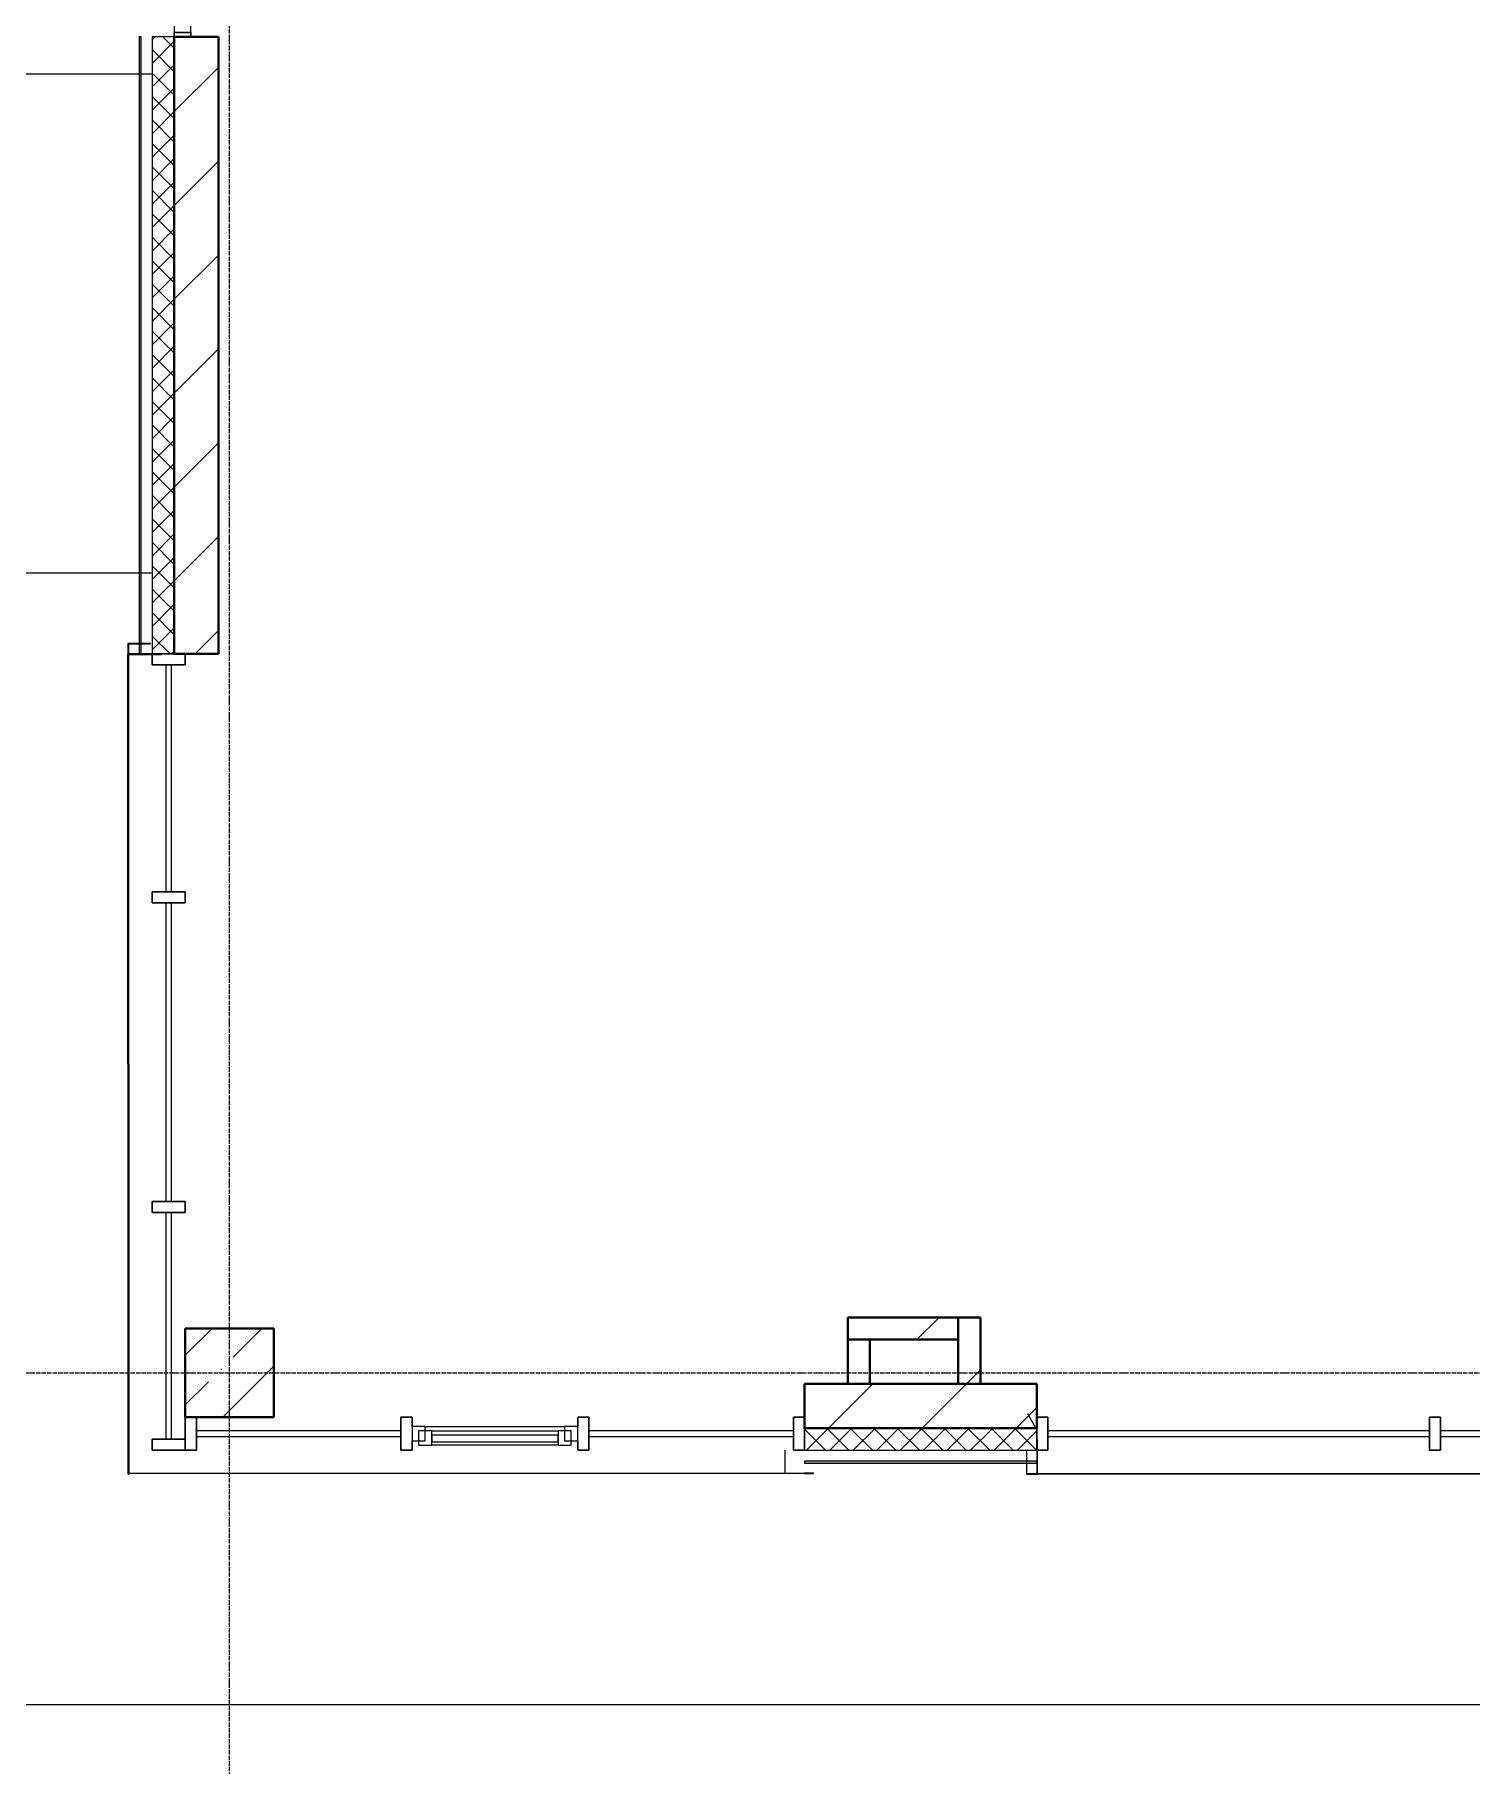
# Model space of a CAD drawing. Header units: millimetres. Extents: x 0 to 351840, y -132678 to 32417.
# Drawn here: x 297695 to 304191, y -118141 to -110316 of the extents above; entities that cross this region are included whole.
import ezdxf

# ---------------------------------------------------------------- set-up
doc = ezdxf.new("R2010")
doc.units = ezdxf.units.MM
doc.linetypes.add('BI_линия_сетки', pattern=[25, 20, -2.5, 0, -2.5])
doc.linetypes.add('BI_невидимые', pattern=[5, 3, -2])
for name, color, linetype, lineweight in [('Витраж', 7, 'Continuous', 18), ('Двери', 7, 'Continuous', 18), ('Несущие колонны', 7, 'Continuous', 18), ('Окна', 7, 'Continuous', 18), ('Оси', 7, 'Continuous', 9), ('Панели витража', 7, 'Continuous', 9), ('Перекрытие', 7, 'Continuous', 18), ('Стены внутренние', 7, 'Continuous', 18), ('Стены наружные', 7, 'Continuous', 18), ('Стены несущие', 7, 'Continuous', 18), ('Стены отделка', 7, 'Continuous', 18), ('Стены штриховка', 7, 'Continuous', 18)]:
    doc.layers.add(name, color=color, linetype=linetype, lineweight=lineweight)
pattern_1 = [(0, (1.700755092315376e-10, 1.131713713449958e-10), (1625.6, 406.4), [67.056, -1152.144, 67.056, -1152.144, -6502.4]), (0, (1.700755092315376e-10, 1.131713713449958e-10), (1625.6, 406.4), [-2438.4, 67.056, -2371.344, 67.056, -1152.144, -2844.8]), (0, (1.700755092315376e-10, 1.131713713449958e-10), (1625.6, 406.4), [-6096, 67.056, -745.7439999999999, 67.056, -1964.944]), (120, (609.6000000001701, 203.2000000001132), (-1164.752724097995, 1204.610896391984), [67.05599999999997, -1152.144, 67.05599999999997, -1152.144, -6502.399999999998]), (120, (609.6000000001701, 203.2000000001132), (-1164.752724097995, 1204.610896391984), [-2438.399999999999, 67.05599999999997, -2371.343999999999, 67.05599999999997, -1152.144, -2844.799999999999]), (120, (609.6000000001701, 203.2000000001132), (-1164.752724097995, 1204.610896391984), [-6095.999999999998, 67.05599999999997, -745.7439999999997, 67.05599999999997, -1964.944]), (240, (812.80000000017, 1016.000000000113), (-460.8472759020037, -1611.010896391983), [67.056, -1152.144, 67.056, -1152.144, -6502.4]), (240, (812.80000000017, 1016.000000000113), (-460.8472759020037, -1611.010896391983), [-2438.4, 67.056, -2371.344, 67.056, -1152.144, -2844.8]), (240, (812.80000000017, 1016.000000000113), (-460.8472759020037, -1611.010896391983), [-6096, 67.056, -745.7439999999999, 67.056, -1964.944])]
pattern_2 = [(45, (1.700755092315376e-10, 1.131713713449958e-10), (-212.1320343559643, 212.1320343559643), [])]
pattern_3 = [(45, (1.700755092315376e-10, 1.131713713449958e-10), (-53.03300858899107, 53.03300858899107), []), (135, (1.700755092315376e-10, 1.131713713449958e-10), (-53.03300858899107, -53.03300858899106), [])]

# ---------------------------------------------------------------- blocks, each defined once
blk = doc.blocks.new('_временные_конструкции_колонны_монолитные_прямоугольная - _временная_конструкция_колонна_400x400-5435177-02 Этаж__3_300___Отделочный_')
at = {"layer": 'Несущие колонны', "lineweight": 9}
h = blk.add_hatch(dxfattribs=at)
h.set_pattern_fill('FP_1', color=9, style=0, pattern_type=2)
h.set_pattern_definition([(45, (0, 0), (84.1902546884139, 308.6966577151427), [396.875, -79.375, 3.353, -76.02199999999999])])
h.paths.add_polyline_path([(199.9999999999978, -200.0000000000022), (199.9999999999978, 200.0000000000022), (-200, 200.0000000000022), (-200, -200.0000000000022)])
at = {"layer": 'Несущие колонны', "color": 9, "lineweight": 40}
for p, q in [((199.9999999999998, 200), (-200.0000000000001, 200)), ((-200.0000000000001, 200), (-200.0000000000001, -199.9999999999999)), ((199.9999999999998, -199.9999999999999), (199.9999999999998, 200)), ((-200.0000000000001, -199.9999999999999), (199.9999999999998, -199.9999999999999))]:
    blk.add_line(p, q, dxfattribs=at)
blk = doc.blocks.new('_Двери_Металлические_Двупольная_Входная_улица-тамбур_стандарт - _дверь_ДМН_2300-1510_стандарт_Л ДН-5_-5817276-02 Этаж__3_300___Отделочный_')
at = {"layer": 'Двери', "color": 9, "lineweight": 9}
for p, q in [((55.9916554372609, 496.6987298107791), (75.21815274536328, 529.9999999999986)), ((800.7735026918791, 66.69872981078043), (55.99165543726103, 496.6987298107791)), ((75.21815274536328, 529.9999999999986), (819.9999999999815, 100)), ((-111.0065359942659, 364.999999999999), (-570.0000000000188, 99.99999999999997)), ((-550.7735026919164, 66.69872981078043), (-91.7800386861635, 331.6987298107795)), ((-91.78003868616364, 331.6987298107795), (-111.0065359942659, 364.999999999999)), ((-570.0000000000188, 100), (-610.0000000000183, 100)), ((-570.0000000000188, 100), (-550.7735026919164, 66.69872981078043)), ((-570.0000000000188, 60.00000000000071), (-570.0000000000188, 100)), ((819.9999999999815, 100), (800.773502691879, 66.69872981078043)), ((819.9999999999815, 100), (859.999999999981, 100)), ((819.9999999999815, 60.00000000000071), (819.9999999999815, 100)), ((-610.0000000000183, 25.00000000000068), (-560.0000000000178, 25.00000000000068)), ((-560.0000000000178, 60.00000000000071), (-570.0000000000186, 60.00000000000071)), ((-560.0000000000178, 25.00000000000068), (-560.0000000000178, 60.00000000000071)), ((809.9999999999807, 60.00000000000071), (819.9999999999816, 60.00000000000071)), ((809.9999999999807, 25.00000000000068), (809.9999999999807, 60.00000000000071)), ((859.9999999999811, 25.00000000000068), (809.9999999999807, 25.00000000000068))]:
    blk.add_line(p, q, dxfattribs=at)
at = {"layer": 'Двери', "color": 9, "linetype": 'BI_невидимые', "lineweight": 9}
for p, q in [((-630.0000000000067, 24.99999999999112), (-630.0000000000067, 99.99999999999164)), ((-630.0000000000067, 99.99999999999164), (-610.0000000000153, 99.99999999999164)), ((-610.0000000000725, 100), (-630.000000000148, 100)), ((-630.000000000148, 100), (-630.000000000148, 24.9999999999999)), ((-610.0000000000153, 99.99999999999164), (-610.0000000000153, 24.99999999999112)), ((-610.0000000000725, 24.9999999999999), (-610.0000000000725, 100)), ((860.0000000000072, 24.99999999999112), (860.0000000000072, 99.99999999999848)), ((860.0000000000072, 99.99999999999848), (879.9999999999939, 99.99999999999848)), ((879.9999999999841, 100), (859.9999999999769, 100)), ((859.9999999999769, 100), (859.9999999999769, 24.9999999999999)), ((879.9999999999939, 99.99999999999848), (879.9999999999939, 24.99999999999112)), ((879.9999999999841, 24.9999999999999), (879.9999999999841, 100)), ((-610.0000000000153, 24.99999999999112), (-630.0000000000067, 24.99999999999112)), ((-630.000000000148, 24.9999999999999), (-610.0000000000725, 24.9999999999999)), ((879.9999999999939, 24.99999999999112), (860.0000000000072, 24.99999999999112)), ((859.9999999999769, 24.9999999999999), (879.9999999999841, 24.9999999999999))]:
    blk.add_line(p, q, dxfattribs=at)
blk = doc.blocks.new('Системная панель - _панель_витража_эмалит-6463069-02 Этаж__3_300___Отделочный_')
at = {"layer": 'Панели витража', "color": 9}
for p, q in [((462.4999999999999, 12.50000000000004), (-462.5000000000001, 12.50000000000004)), ((-462.5000000000001, 12.50000000000004), (-462.5000000000001, -12.49999999999997)), ((462.4999999999999, -12.49999999999997), (462.4999999999999, 12.50000000000004)), ((-462.5000000000001, -12.49999999999997), (462.5000000000001, -12.49999999999997))]:
    blk.add_line(p, q, dxfattribs=at)
blk = doc.blocks.new('Системная панель - _панель_витража_остекление_наружный-6462232-02 Этаж__3_300___Отделочный_')
at = {"layer": 'Панели витража', "color": 9}
for p, q in [((862.4999999999999, 12.50000000000149), (-862.500000000001, 12.50000000000149)), ((-862.500000000001, 12.50000000000149), (-862.500000000001, -12.50000000000149)), ((862.4999999999999, -12.50000000000149), (862.4999999999999, 12.50000000000149)), ((-862.500000000001, -12.50000000000149), (862.4999999999999, -12.50000000000149))]:
    blk.add_line(p, q, dxfattribs=at)
blk = doc.blocks.new('Системная панель - _панель_витража_остекление_наружный-6678211-02 Этаж__3_300___Отделочный_')
at = {"layer": 'Панели витража', "color": 9}
for p, q in [((512.5000000000001, 12.5), (-512.4999999999999, 12.5)), ((-512.4999999999999, 12.5), (-512.4999999999999, -12.5)), ((512.4999999999999, -12.5), (512.5000000000001, 12.5)), ((-512.4999999999999, -12.5), (512.4999999999999, -12.5))]:
    blk.add_line(p, q, dxfattribs=at)
blk = doc.blocks.new('Прямоугольный импост - _импост_150х50-6345184-02 Этаж__3_300___Отделочный_')
at = {"layer": 'Витраж', "color": 9, "lineweight": 30}
for p, q in [((-50, 74.99999999999997), (0, 74.99999999999997)), ((-50, -74.99999999999997), (-50, 74.99999999999997)), ((0, 74.99999999999997), (0, -74.99999999999997)), ((0, -74.99999999999997), (-50, -74.99999999999997))]:
    blk.add_line(p, q, dxfattribs=at)
blk = doc.blocks.new('Прямоугольный импост - _импост_150х50-6345185-02 Этаж__3_300___Отделочный_')
at = {"layer": 'Витраж', "color": 9, "lineweight": 30}
for p, q in [((0, 75.00000000000004), (-50, 75.00000000000004)), ((-50, 75.00000000000004), (-50, -74.99999999999997)), ((0, -74.99999999999997), (0, 75.00000000000004)), ((-50, -74.99999999999997), (0, -74.99999999999997))]:
    blk.add_line(p, q, dxfattribs=at)
blk = doc.blocks.new('Системная панель - _панель_витража_эмалит-6592304-02 Этаж__3_300___Отделочный_')
at = {"layer": 'Панели витража', "color": 9}
for p, q in [((512.4999999999989, 12.49999999999997), (-512.499999999998, 12.49999999999997)), ((-512.499999999998, 12.49999999999997), (-512.499999999998, -12.50000000000004)), ((512.4999999999989, -12.50000000000004), (512.4999999999989, 12.49999999999997)), ((-512.499999999998, -12.50000000000004), (512.4999999999989, -12.50000000000004))]:
    blk.add_line(p, q, dxfattribs=at)
blk = doc.blocks.new('Прямоугольный импост - _импост_150х50-6351348-02 Этаж__3_300___Отделочный_')
at = {"layer": 'Витраж', "color": 9, "lineweight": 30}
for p, q in [((-25, 75.00000000000027), (25, 75.00000000000027)), ((-25, -75.00000000000027), (-25, 75.00000000000027)), ((25, 75.00000000000027), (25, -75.00000000000027)), ((25, -75.00000000000027), (-25, -75.00000000000027))]:
    blk.add_line(p, q, dxfattribs=at)
blk = doc.blocks.new('Системная панель - _панель_витража_эмалит-6459629-02 Этаж__3_300___Отделочный_')
at = {"layer": 'Панели витража', "color": 9}
for p, q in [((574.9999999999992, 12.5), (-574.9999999999992, 12.5)), ((-574.9999999999992, 12.5), (-574.9999999999992, -12.5)), ((574.9999999999992, -12.5), (574.9999999999992, 12.5)), ((-574.9999999999992, -12.5), (574.9999999999992, -12.5))]:
    blk.add_line(p, q, dxfattribs=at)
blk = doc.blocks.new('Системная панель - _панель_витража_остекление_наружный-6462636-02 Этаж__3_300___Отделочный_')
at = {"layer": 'Панели витража', "color": 9}
for p, q in [((462.5000000000003, 12.50000000000149), (-462.4999999999998, 12.50000000000149)), ((-462.4999999999998, 12.50000000000149), (-462.4999999999998, -12.50000000000149)), ((462.5000000000003, -12.50000000000149), (462.5000000000003, 12.50000000000149)), ((-462.4999999999998, -12.50000000000149), (462.5000000000002, -12.50000000000149))]:
    blk.add_line(p, q, dxfattribs=at)
blk = doc.blocks.new('Прямоугольный импост - _импост_150х50-V81-02 Этаж__3_300___Отделочный_')
at = {"layer": 'Витраж', "color": 9, "lineweight": 30}
for p, q in [((0, 74.99999999999997), (-50, 74.99999999999997)), ((-50, 74.99999999999997), (-50, -74.99999999999997)), ((0, -74.99999999999997), (0, 74.99999999999997))]:
    blk.add_line(p, q, dxfattribs=at)
blk = doc.blocks.new('_окна_алюминиевые_одностворчатые_витражные - _окно_витражное_алюминиевое-6462251-02 Этаж__3_300___Отделочный_')
at = {"layer": 'Окна', "color": 9}
for p, q in [((-315.0000000000015, 32.49999999999845), (-375.0000000000015, 32.49999999999845)), ((-375.0000000000015, 32.49999999999845), (-375.0000000000015, -32.50000000000409)), ((-285.0000000000018, 12.49999999999591), (-345.0000000000017, 12.49999999999591)), ((-345.0000000000017, 12.49999999999591), (-345.0000000000017, -52.50000000000409)), ((-315.0000000000015, 32.49999999999845), (315.0000000000053, 32.49999999999845)), ((-315.0000000000015, -32.50000000000409), (-315.0000000000015, 32.49999999999845)), ((-285.0000000000018, 12.49999999999591), (285.0000000000048, 12.49999999999591)), ((-285.0000000000018, -52.50000000000409), (-285.0000000000018, 12.49999999999591)), ((345.0000000000049, 12.49999999999591), (285.0000000000048, 12.49999999999591)), ((285.0000000000048, 12.49999999999591), (285.0000000000048, -52.50000000000409)), ((375.0000000000053, 32.49999999999845), (315.0000000000053, 32.49999999999845)), ((315.0000000000053, 32.49999999999845), (315.0000000000054, -32.50000000000409)), ((345.0000000000049, -52.50000000000409), (345.0000000000049, 12.49999999999591)), ((375.0000000000053, -32.50000000000409), (375.0000000000053, 32.49999999999845)), ((-375.0000000000015, -32.50000000000409), (-315.0000000000015, -32.50000000000409)), ((-345.0000000000017, -52.50000000000409), (-285.0000000000018, -52.50000000000409)), ((285.0000000000048, -7.499999999999843), (-285.0000000000018, -7.499999999999843)), ((-285.0000000000018, -7.499999999999843), (-285.0000000000018, -37.49999999999878)), ((-285.0000000000018, -37.49999999999878), (285.0000000000048, -37.49999999999878)), ((285.0000000000048, -52.50000000000409), (-285.0000000000018, -52.50000000000409)), ((285.0000000000048, -37.49999999999878), (285.0000000000048, -7.499999999999843)), ((285.0000000000048, -52.50000000000409), (345.0000000000049, -52.50000000000409)), ((315.0000000000054, -32.50000000000409), (375.0000000000053, -32.50000000000409))]:
    blk.add_line(p, q, dxfattribs=at)
blk = doc.blocks.new('Прямоугольный импост - _импост_150х50-V73-02 Этаж__3_300___Отделочный_')
at = {"layer": 'Витраж', "color": 9, "lineweight": 30}
for p, q in [((-49.99999999999946, 74.99999999999997), (0, 74.99999999999997)), ((-49.99999999999946, -74.99999999999999), (-49.99999999999946, 74.99999999999997)), ((0, 74.99999999999997), (0, -74.99999999999999)), ((0, -74.99999999999999), (-49.99999999999946, -74.99999999999999))]:
    blk.add_line(p, q, dxfattribs=at)
blk = doc.blocks.new('Прямоугольный импост - _импост_150х50-V71-02 Этаж__3_300___Отделочный_')
at = {"layer": 'Витраж', "color": 9, "lineweight": 30}
for p, q in [((-24.99999999999865, 75.00000000000027), (24.99999999999865, 75.00000000000027)), ((-24.99999999999865, -75.00000000000027), (-24.99999999999865, 75.00000000000027)), ((24.99999999999865, 75.00000000000027), (24.99999999999865, 32.50000000000676)), ((24.99999999999865, -75.00000000000027), (-24.99999999999865, -75.00000000000027)), ((24.99999999999865, -32.49999999999618), (24.99999999999865, -75.00000000000027))]:
    blk.add_line(p, q, dxfattribs=at)
blk = doc.blocks.new('Прямоугольный импост - _импост_150х50-6453875-02 Этаж__3_300___Отделочный_')
at = {"layer": 'Витраж', "color": 9, "lineweight": 30}
for p, q in [((-24.99999999999865, 75), (24.99999999999865, 75)), ((-24.99999999999865, 32.50000000000453), (-24.99999999999865, 75)), ((24.99999999999865, 75), (24.99999999999865, -74.99999999999999)), ((-24.99999999999865, -74.99999999999999), (-24.99999999999865, -32.49999999999605)), ((24.99999999999865, -74.99999999999999), (-24.99999999999865, -74.99999999999999))]:
    blk.add_line(p, q, dxfattribs=at)
blk = doc.blocks.new('Прямоугольный импост - _импост_150х50-6455671-02 Этаж__3_300___Отделочный_')
at = {"layer": 'Витраж', "color": 9, "lineweight": 30}
for p, q in [((0, 75.00000000000027), (-50.00000000000163, 75.00000000000027)), ((-50.00000000000163, 75.00000000000027), (-50.00000000000163, -75.00000000000027)), ((0, -75.00000000000027), (0, 75.00000000000027)), ((-50.00000000000163, -75.00000000000027), (0, -75.00000000000027))]:
    blk.add_line(p, q, dxfattribs=at)
blk = doc.blocks.new('Прямоугольный импост - _импост_150х50-6459628-02 Этаж__3_300___Отделочный_')
at = {"layer": 'Витраж', "color": 9, "lineweight": 30}
for p, q in [((-25.00000000000298, 74.99999999999997), (25.00000000000298, 74.99999999999997)), ((-25.00000000000298, -74.99999999999997), (-25.00000000000298, 74.99999999999997)), ((25.00000000000298, 74.99999999999997), (25.00000000000298, -74.99999999999997)), ((25.00000000000298, -74.99999999999997), (-25.00000000000298, -74.99999999999997))]:
    blk.add_line(p, q, dxfattribs=at)
blk = doc.blocks.new('Системная панель - _панель_витража_остекление_наружный-6678212-02 Этаж__3_300___Отделочный_')
at = {"layer": 'Панели витража', "color": 9}
for p, q in [((675, 12.49999999999997), (-675.0000000000006, 12.49999999999997)), ((-675.0000000000006, 12.49999999999997), (-675.0000000000006, -12.50000000000004)), ((675, -12.50000000000004), (675, 12.49999999999997)), ((-675.0000000000006, -12.50000000000004), (675, -12.50000000000004))]:
    blk.add_line(p, q, dxfattribs=at)
blk = doc.blocks.new('A$C6dd5c291')
at = {"layer": 'Стены внутренние', "lineweight": 9}
h = blk.add_hatch(dxfattribs=at)
h.set_pattern_fill('FP_33', color=9, style=0, pattern_type=2)
h.set_pattern_definition(pattern_1)
h.paths.add_polyline_path([(3294.703480286772, 149.9999999998798), (3294.703480286772, 249.9999999998831), (2794.703480286773, 249.9999999998831), (2794.703480286771, 149.9999999998842), (2890.854480328523, 149.9999999998842)])
h = blk.add_hatch(dxfattribs=at)
h.set_pattern_fill('FP_34', color=9, style=0, pattern_type=2)
h.set_pattern_definition(pattern_2)
h.paths.add_polyline_path([(3294.703480286772, 149.9999999998798), (3294.703480286772, 249.9999999998831), (2794.703480286773, 249.9999999998831), (2794.703480286771, 149.9999999998842), (2890.854480328523, 149.9999999998842)])
h = blk.add_hatch(dxfattribs=at)
h.set_pattern_fill('FP_34', color=9, style=0, pattern_type=2)
h.set_pattern_definition(pattern_2)
h.paths.add_polyline_path([(3394.703480286773, -50.00000000000974), (3394.703480286773, 249.9999999998831), (3294.703480286772, 249.9999999998831), (3294.703480286772, -50.00000000000974)])
at = {"layer": 'Стены наружные'}
h = blk.add_hatch(color=9, dxfattribs=at)
h.paths.add_polyline_path([(-408.0000000000296, 3250.387249384612), (-400.0000000000303, 3250.390538563053), (-400.000000000026, 6040.000000000013), (-408.0000000000252, 6040.000000000013), (-408.0000000000274, 4013.563312251802)])
h.paths.add_polyline_path([(-408.000000000023, 7550.000000000016), (-400.0000000000238, 7550.000000000016), (-400.0000000000216, 8400.000149975522), (-408.0000000000219, 8399.996860797084), (-408.000000000023, 7865.516691028557)])
h.paths.add_polyline_path([(-408.0000000000198, 9899.99698757864), (-400.0000000000194, 9900.000276757079), (-400.0000000000108, 14226.37231981044), (-408.0000000000133, 14226.37560898888), (-408.0000000000198, 10433.48561021306)])
h.paths.add_polyline_path([(-400.0000000000097, 16226.3566715302), (-400.0000000000076, 17547.23578170712), (-408.0000000000068, 17547.23578170712), (-408.000000000009, 16226.35996070864)])
at = {"layer": 'Стены наружные', "lineweight": 9}
h = blk.add_hatch(dxfattribs=at)
h.set_pattern_fill('FP_42', color=9, style=0, pattern_type=2)
h.set_pattern_definition(pattern_3)
h.paths.add_polyline_path([(-349.9999999999594, 3250.000000000007), (-249.9999999999582, 3250.000000000007), (-249.9999999999539, 6040.000000000013), (-349.999999999955, 6040.000000000013), (-349.9999999999572, 4013.563312251802)])
h.paths.add_polyline_path([(-349.9999999999529, 7550.000000000012), (-249.9999999999518, 7550.000000000012), (-249.9999999999496, 8400.000000000015), (-349.9999999999507, 8400.00000000001), (-349.9999999999529, 7865.516691028557)])
h.paths.add_polyline_path([(-349.9999999999485, 9900.000000000015), (-249.9999999999474, 9900.000000000015), (-249.9999999999409, 14225.00000000001), (-349.999999999942, 14225.00000000001), (-349.9999999999485, 10433.48561021306)])
h.paths.add_polyline_path([(-349.9999999999377, 16225.00000000001), (-249.9999999999377, 16225.00000000001), (-249.9999999999582, 17549.73578170712), (-349.9999999999355, 17549.73578170712), (-349.9999999999377, 16853.40790817432)])
h = blk.add_hatch(dxfattribs=at)
h.set_pattern_fill('FP_34', color=9, style=0, pattern_type=2)
h.set_pattern_definition(pattern_2)
h.paths.add_polyline_path([(-249.999999999994, 3250.000000000002), (-49.99999999999398, 3250.000000000007), (-49.99999999999181, 6040.000000000009), (-249.9999999999897, 6040.000000000013), (-249.9999999999918, 4013.563312251802)])
h.paths.add_polyline_path([(-249.9999999999875, 7550.000000000012), (-49.99999999998965, 7550.000000000012), (-49.99999999998965, 7700.000000000013), (-249.9999999999875, 7700.000000000013)])
at = {"layer": 'Стены наружные'}
for points in [[(-459.5225562302656, 3247.478905130258), (-457.0225564415693, 3247.479932998436), (-457.0431138050788, 3297.47992877238), (-459.5431135937752, 3297.478900904202)], [(-457.0420859369086, 3294.979928983682), (-357.5420943467589, 3295.02083813707), (-357.5431222149335, 3297.520837925763), (-457.0431138050843, 3297.47992877238)], [(-457.0237183904547, 3247.867093203614), (-307.5432562956914, 3247.928551692745), (-307.5442841638671, 3250.428551481438), (-457.0247462586304, 3250.367092992311)], [(3652.500000001802, -455.7102241903148), (3652.500000001802, -302.0352687274121), (3650.000000001805, -302.0352687274121), (3650.0000000018, -455.7102241903148)], [(3605.000000001802, -455.7102241903148), (3605.000000001804, -356.21022419032), (3602.500000001805, -356.21022419032), (3602.500000001803, -455.7102241903148)], [(2640.000000000012, -455.7102241901155), (2640.000000000012, -453.2102241901161), (2600.000000000004, -453.2102241901161), (2600.000000000004, -455.7102241901155)]]:
    blk.add_hatch(color=9, dxfattribs=at).paths.add_polyline_path(points)
at = {"layer": 'Стены наружные', "lineweight": 9}
h = blk.add_hatch(dxfattribs=at)
h.set_pattern_fill('FP_33', color=9, style=0, pattern_type=2)
h.set_pattern_definition(pattern_1)
h.paths.add_polyline_path([(3650.000000000001, -250.0000000000119), (3650.000000000003, -50.00000000000974), (2600.000000000005, -50.00000000000974), (2600.000000000004, -250.0000000000076), (2890.854480328523, -250.0000000000076)])
h = blk.add_hatch(dxfattribs=at)
h.set_pattern_fill('FP_34', color=9, style=0, pattern_type=2)
h.set_pattern_definition(pattern_2)
h.paths.add_polyline_path([(3650.000000000001, -250.0000000000119), (3650.000000000003, -50.00000000000974), (2600.000000000005, -50.00000000000974), (2600.000000000004, -250.0000000000076), (2890.854480328523, -250.0000000000076)])
h = blk.add_hatch(dxfattribs=at)
h.set_pattern_fill('FP_42', color=9, style=0, pattern_type=2)
h.set_pattern_definition(pattern_3)
h.paths.add_polyline_path([(44950.00000000006, -350.0000000001451), (44950.00000000006, -250.0000000001462), (43075.00000000006, -250.0000000001375), (43075.00000000006, -350.0000000001364)])
h.paths.add_polyline_path([(37875.00000000004, -350.0000000001235), (37875.00000000004, -250.0000000001202), (32850.00000000004, -250.0000000001029), (32850.00000000003, -350.0000000001061), (37159.15901911345, -350.0000000001191)])
h.paths.add_polyline_path([(31340.00000000004, -350.0000000001018), (31340.00000000005, -250.0000000000985), (30177.50000000005, -250.0000000000942), (30177.50000000005, -350.0000000000975), (30733.85191809128, -350.0000000000975)])
h.paths.add_polyline_path([(27377.50000000005, -350.0000000000888), (27377.50000000005, -250.0000000000855), (25920.00000000004, -250.0000000000812), (25920.00000000004, -350.0000000000801), (26450.31385074315, -350.0000000000845)])
h.paths.add_polyline_path([(22166.77578339504, -350.0000000000715), (23120.00000000004, -350.0000000000715), (23120.00000000004, -250.0000000000726), (21200.00000000003, -250.0000000000639), (21200.00000000003, -350.0000000000671)])
h.paths.add_polyline_path([(19300.00000000003, -350.0000000000585), (19300.00000000003, -250.0000000000596), (14302.50000000008, -250.0000000000422), (14302.50000000008, -350.0000000000455), (17883.23771604693, -350.0000000000542)])
h.paths.add_polyline_path([(2890.854480328523, -350.0000000000065), (3650.000000000003, -350.0000000000065), (3650.000000000003, -250.0000000000119), (2599.999999999997, -250.0000000000076), (2600.000000000005, -350.0000000000065)])
at = {"layer": 'Стены наружные'}
h = blk.add_hatch(color=9, dxfattribs=at)
h.paths.add_polyline_path([(23120.00000000004, -408.2102241902866), (23120.00000000004, -400.2102241902841), (21202.50000000004, -400.2102241902797), (21202.50000000004, -408.2102241902779), (22166.77578339504, -408.2102241902822)])
h.paths.add_polyline_path([(19300.01585688404, -408.2102241902736), (19300.01256770559, -400.2102241902754), (14302.50000000008, -400.2102241902581), (14302.50000000008, -408.2102241902563), (17883.23771604693, -408.2102241902693)])
h.paths.add_polyline_path([(3650.000000001803, -408.2102241902216), (3650.000000001803, -400.2102241902234), (2600.000000000016, -400.2102241902191), (2600.000000000016, -408.2102241902173), (2890.854480328523, -408.2102241902173)])
h = blk.add_hatch(color=9, dxfattribs=at)
h.paths.add_polyline_path([(14350.00000000008, -458.2102241903748), (14350.00000000008, -455.7102241903754), (14300.00000000008, -455.7102241903754), (14300.00000000008, -458.2102241903705)])
h.paths.add_polyline_path([(3652.500000001804, -458.2102241902232), (3652.500000001802, -455.7102241902238), (3602.500000001796, -455.7102241902238), (3602.500000001796, -458.2102241902189)])
at = {"layer": 'Оси', "color": 9, "linetype": 'BI_линия_сетки'}
for p, q in [((-5.394797041035034e-12, -3558.518122960879), (4.91202870471648e-11, 30190.29759401914)), ((-4915.701302087868, 1.588513699846867e-11), (50661.20425758022, -1.637121787276328e-10))]:
    blk.add_line(p, q, dxfattribs=at)
at = {"layer": 'Перекрытие', "color": 9, "lineweight": 9}
for p, q in [((-2829.103338320602, 5872.496340945314), (-408.0000000000252, 5872.496340945314)), ((-400.0000000000257, 5872.496340945314), (-349.9999999999545, 5872.496340945314)), ((-408.0000000000296, 3615.392680381534), (-1500.00000000002, 3615.392680381548)), ((-349.9999999999588, 3615.392680381533), (-400.00000000003, 3615.392680381533)), ((-458.0000000000543, 3247.479531125145), (-458.0000000000817, -454.417464976263)), ((-349.9999999999941, 3247.72337644093), (-457.0226565326827, 3247.723376440931)), ((2512.500000000231, -454.417464976285), (2512.500000000232, -350.0000000000121)), ((-458.000000000081, -454.4174649762631), (2512.500000000231, -454.417464976285)), ((3652.500000001797, -455.7102241903598), (12272.4989663294, -455.7102241904234)), ((-1499.999999999994, -1500.000000000005), (15908, -1499.999999999925))]:
    blk.add_line(p, q, dxfattribs=at)
at = {"layer": 'Стены наружные', "color": 9}
for p, q in [((-457.9989719222146, -458.2107338981732), (-459.522556230265, 3247.478905130251)), ((-457.0225564415676, 3247.479932998427), (-455.4989721335172, -458.2097060299979)), ((-459.5225562303544, -453.2102241900727), (2600.000000000002, -453.2102241901167)), ((-459.5225562303544, -453.2102241900727), (-459.5225562303544, -455.7102241900727)), ((2600.000000000002, -455.7102241901166), (-459.5225562303544, -455.7102241900727)), ((-457.9989719222146, -458.2107338981732), (-455.4989721335172, -458.2097060299977)), ((3652.500000001798, -455.7102241902241), (14300.00000000007, -455.710224190376)), ((14300.00000000007, -458.210224190376), (3652.500000001798, -458.210224190224))]:
    blk.add_line(p, q, dxfattribs=at)
at = {"layer": 'Стены несущие', "color": 9, "lineweight": 40}
for p, q in [((-49.99999999998997, 6039.999999999999), (-249.99999999999, 6040)), ((-249.99999999999, 6040), (-249.9999999999945, 3249.999999999996)), ((-49.99999999999447, 3249.999999999996), (-49.99999999998997, 6039.999999999999)), ((-249.9999999999945, 3249.999999999996), (-49.99999999999446, 3249.999999999996)), ((2794.703480286769, 249.9999999998786), (2794.703480286768, -50.00000000000936)), ((3394.70348028677, 249.9999999998768), (2794.703480286769, 249.9999999998786)), ((3294.70348028677, 249.999999999877), (3294.703480286769, -50.00000000001099)), ((3394.703480286769, -50.00000000001116), (3394.70348028677, 249.9999999998768)), ((2794.703480286768, 149.9999999998786), (3294.703480286769, 149.999999999877)), ((2894.703480286768, -50.00000000000966), (2894.703480286769, 149.9999999998783)), ((3649.999999999998, -50.0000000000125), (2600.000000000003, -50.00000000000911)), ((2600.000000000003, -50.00000000000911), (2600.000000000002, -250.0000000000091)), ((3649.999999999997, -250.0000000000125), (3649.999999999998, -50.00000000001251)), ((2600.000000000002, -250.0000000000091), (3649.999999999997, -250.0000000000125))]:
    blk.add_line(p, q, dxfattribs=at)
at = {"layer": 'Стены отделка', "color": 9, "lineweight": 9}
for p, q in [((-408.0000000000244, 6040), (-408.0000000000289, 3250.387249384605)), ((-400.0000000000244, 6040.000000000003), (-408.0000000000244, 6040)), ((-400.0000000000289, 3250.390538563045), (-400.0000000000244, 6040.000000000003)), ((-249.9999999999534, 6040), (-349.9999999999534, 6040.000000000001)), ((-349.9999999999534, 6040.000000000001), (-349.9999999999579, 3249.999999999996)), ((-357.5431222149319, 3297.520837925757), (-459.5431135937748, 3297.478900904198)), ((-459.5431135937748, 3297.478900904198), (-459.522556230265, 3247.478905130252)), ((-457.043113805083, 3297.479928772372), (-457.0225564415676, 3247.479932998428)), ((-457.0420859369075, 3294.979928983675), (-357.5420943467565, 3295.020838137059)), ((-357.5420943467565, 3295.020838137059), (-357.5431222149319, 3297.520837925757)), ((-459.522556230265, 3247.478905130252), (-457.0225564415676, 3247.479932998428)), ((-408.0000000000289, 3250.387249384603), (-457.0247462586294, 3250.367092992303)), ((-457.0247462586294, 3250.367092992303), (-457.0237183904538, 3247.867093203606)), ((-457.0237183904538, 3247.867093203606), (-307.54325629569, 3247.928551692738)), ((-307.5442841638655, 3250.428551481435), (-400.0000000000289, 3250.390538563043)), ((-349.9999999999579, 3249.999999999996), (-249.9999999999579, 3249.999999999996)), ((-307.54325629569, 3247.928551692738), (-307.5442841638655, 3250.428551481435)), ((2599.999999999995, -250.0000000000091), (2600.000000000004, -350.0000000000091)), ((3649.999999999999, -350.0000000000124), (3649.999999999999, -250.0000000000125)), ((3650.000000001799, -302.0352687274149), (3650.000000001799, -400.2102241902236)), ((3652.500000001799, -302.0352687274149), (3650.000000001799, -302.0352687274149)), ((3652.5000000018, -458.210224190224), (3652.500000001799, -302.0352687274149)), ((2600.000000000004, -350.0000000000091), (3649.999999999999, -350.0000000000124)), ((3602.500000001801, -356.2102241903207), (3602.500000001792, -458.2102241902233)), ((3605.000000001801, -356.2102241903207), (3602.500000001801, -356.2102241903207)), ((3605.000000001799, -455.7102241903154), (3605.000000001801, -356.2102241903207)), ((3650.000000001798, -400.2102241902236), (2600.000000000014, -400.2102241902203)), ((2600.000000000014, -400.2102241902203), (2600.000000000014, -408.2102241902203)), ((2600.000000000014, -408.2102241902203), (3650.000000001799, -408.2102241902236)), ((2640.00000000001, -453.2102241901172), (2600.000000000002, -453.2102241901167)), ((2600.000000000002, -453.2102241901167), (2600.000000000002, -455.7102241901166)), ((2600.000000000002, -455.7102241901166), (2640.00000000001, -455.7102241901172)), ((2640.00000000001, -455.7102241901172), (2640.00000000001, -453.2102241901172)), ((3602.500000001799, -455.7102241903154), (3652.500000001797, -455.7102241903155)), ((3602.500000001792, -458.2102241902233), (3652.5000000018, -458.210224190224)), ((3650.000000001798, -408.2102241902236), (3650.000000001797, -455.7102241903154))]:
    blk.add_line(p, q, dxfattribs=at)
at = {"layer": 'Стены штриховка', "color": 9}
for p, q in [((-408.0000000000289, 3250.387249384605), (-400.0000000000289, 3250.390538563045)), ((3650.000000001799, -408.2102241902236), (3650.000000001798, -400.2102241902236))]:
    blk.add_line(p, q, dxfattribs=at)
at = {"layer": 'Витраж', "color": 9}
for name, p, rotation in [('Прямоугольный импост - _импост_150х50-6345185-02 Этаж__3_300___Отделочный_', (-274.9999999999937, 3249.999999999997), 89.99999999999991), ('Прямоугольный импост - _импост_150х50-V81-02 Этаж__3_300___Отделочный_', (-199.9999999999978, -275.0000000000009), 180), ('Прямоугольный импост - _импост_150х50-6455671-02 Этаж__3_300___Отделочный_', (3649.999999999997, -275.0000000000132), 180)]:
    blk.add_blockref(name, p, dxfattribs=dict(at, rotation=rotation))
at = {"layer": 'Витраж', "color": 9, "extrusion": (0, 0, -1)}
for name, p, rotation in [('Прямоугольный импост - _импост_150х50-6351348-02 Этаж__3_300___Отделочный_', (274.9999999999955, 2149.999999999997), 270.0000000000001), ('Прямоугольный импост - _импост_150х50-6351348-02 Этаж__3_300___Отделочный_', (274.9999999999978, 749.9999999999967), 270.0000000000001), ('Прямоугольный импост - _импост_150х50-V71-02 Этаж__3_300___Отделочный_', (-800.0000000000025, -275.0000000000041), 180), ('Прямоугольный импост - _импост_150х50-6453875-02 Этаж__3_300___Отделочный_', (-1600.000000000002, -275.0000000000067), 180), ('Прямоугольный импост - _импост_150х50-V73-02 Этаж__3_300___Отделочный_', (-2600.000000000002, -275.0000000000099), 180), ('Прямоугольный импост - _импост_150х50-6459628-02 Этаж__3_300___Отделочный_', (-5449.999999999997, -275.0000000000191), 180), ('Прямоугольный импост - _импост_150х50-6345184-02 Этаж__3_300___Отделочный_', (274.9999999999995, -350.0000000000006), 270.0000000000001)]:
    blk.add_blockref(name, p, dxfattribs=dict(at, rotation=rotation))
at = {"layer": 'Двери', "color": 9, "rotation": 89.99999999999991}
blk.add_blockref('_Двери_Металлические_Двупольная_Входная_улица-тамбур_стандарт - _дверь_ДМН_2300-1510_стандарт_Л ДН-5_-5817276-02 Этаж__3_300___Отделочный_', (-149.9999999999889, 6670.000000000008), dxfattribs=at)
at = {"layer": 'Несущие колонны', "color": 9}
blk.add_blockref('_временные_конструкции_колонны_монолитные_прямоугольная - _временная_конструкция_колонна_400x400-5435177-02 Этаж__3_300___Отделочный_', (1.700755092315376e-10, 1.131713713449958e-10), dxfattribs=at)
at = {"layer": 'Окна', "color": 9}
blk.add_blockref('_окна_алюминиевые_одностворчатые_витражные - _окно_витражное_алюминиевое-6462251-02 Этаж__3_300___Отделочный_', (1200.000000000002, -275.0000000000054), dxfattribs=at)
at = {"layer": 'Панели витража', "color": 9, "rotation": 269.9999999999999}
for name, p in [('Системная панель - _панель_витража_остекление_наружный-6678211-02 Этаж__3_300___Отделочный_', (-274.9999999999947, 2687.499999999997)), ('Системная панель - _панель_витража_остекление_наружный-6678212-02 Этаж__3_300___Отделочный_', (-274.9999999999966, 1449.999999999996)), ('Системная панель - _панель_витража_эмалит-6592304-02 Этаж__3_300___Отделочный_', (-274.9999999999986, 212.4999999999983))]:
    blk.add_blockref(name, p, dxfattribs=at)
at = {"layer": 'Панели витража', "color": 9}
for name, p in [('Системная панель - _панель_витража_эмалит-6463069-02 Этаж__3_300___Отделочный_', (312.5000000000023, -275.0000000000026)), ('Системная панель - _панель_витража_остекление_наружный-6462636-02 Этаж__3_300___Отделочный_', (2087.500000000003, -275.0000000000082)), ('Системная панель - _панель_витража_остекление_наружный-6462232-02 Этаж__3_300___Отделочный_', (4562.499999999997, -275.0000000000163)), ('Системная панель - _панель_витража_эмалит-6459629-02 Этаж__3_300___Отделочный_', (6049.999999999998, -275.000000000021))]:
    blk.add_blockref(name, p, dxfattribs=at)

msp = doc.modelspace()

# ---------------------------------------------------------------- block references
msp.add_blockref('A$C6dd5c291', (298576.4299149343, -116365.8871066297))

doc.saveas('drawing.dxf')
